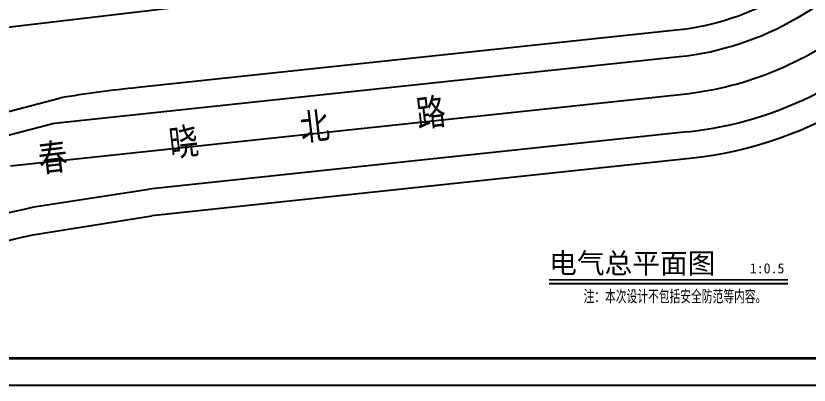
# Model space of a CAD drawing. Extents: x -809667 to 586099, y 3084146 to 3634412.
# Drawn here: x 381214.8 to 381362.3, y 3086010.3 to 3086078.9 of the extents above; entities that cross this region are included whole.
import ezdxf

# ---------------------------------------------------------------- set-up
doc = ezdxf.new("R2010")
doc.units = 0
doc.header["$LTSCALE"] = 0.5
for name, color, linetype in [('DIM_SYMB', 3, 'CONTINUOUS'), ('PUB_TITLE', 4, 'CONTINUOUS'), ('TEL_TEXT', 7, 'CONTINUOUS'), ('文字', 7, 'CONTINUOUS')]:
    doc.layers.add(name, color=color, linetype=linetype)
doc.styles.add('_TEL_DIM', font='SIMPLEX', dxfattribs={"width": 0.8, "height": 3.5, "bigfont": 'HZTXT'})
doc.styles.add('DIMST', font='', dxfattribs={"width": 0.8})
doc.styles.add('宋体', font='')
doc.styles.get('DIMST').set_extended_font_data('SimSun')
doc.styles.get('宋体').set_extended_font_data('SimSun')

# ---------------------------------------------------------------- blocks, each defined once
blk = doc.blocks.new('23424')
at = {"layer": '文字', "color": 8, "linetype": 'Continuous'}
for p, q in [((381954.6, 3087604.01, -859.06), (382090.15, 3087620.08, -859.06)), ((382085.29, 3087585.05), (381985.19, 3087574.38))]:
    blk.add_line(p, q, dxfattribs=at)
at = {"layer": '文字', "color": 8, "linetype": 'Continuous', "flags": 128}
for points in [[(382121.39, 3087628.38), (382118.61, 3087624.51, -0.213756), (382083.28, 3087603.94), (381983.18, 3087593.28)], [(382124.52, 3087624.16), (382122.67, 3087621.6, -0.213756), (382083.81, 3087598.97), (381967.67, 3087586.6)], [(382117.69, 3087591.21, -0.115561), (382085.82, 3087580.08), (381985.72, 3087569.41)], [(381909.86, 3087550.72, -0.075757), (381963.83, 3087571.09, -0.075757)], [(381912.31, 3087546.36, -0.074071), (381963.65, 3087565.93, -0.074071)]]:
    blk.add_lwpolyline(points, format="xyb", dxfattribs=at)
at = {"layer": '文字', "color": 8, "linetype": 'Continuous'}
blk.add_lwpolyline([(382117.69, 3087606.04, -0.14829), (382084.55, 3087592.01), (381959.45, 3087578.68)], format="xyb", dxfattribs=at)
at = {"layer": '文字', "color": 8, "linetype": 'Continuous', "flags": 128}
for points in [[(381947.68, 3087585.84), (381968.56, 3087591.33)], [(381967.57, 3087586.59), (381956.14, 3087583.63)], [(381963.83, 3087571.09), (381985.19, 3087574.38)], [(381963.65, 3087565.93), (381985.72, 3087569.41)]]:
    blk.add_lwpolyline(points, dxfattribs=at)
at = {"layer": '文字', "color": 8, "linetype": 'Continuous'}
for centre, radius, start, end in [((382077.99, 3087653.66), 69, 276.0802, 318.811), ((382003.67, 3087383.83), 210.45, 95.5868, 99.6048)]:
    blk.add_arc(centre, radius, start, end, dxfattribs=at)
at = {"layer": '文字', "color": 8, "linetype": 'Continuous', "insert": (381964.34, 3087582.49), "char_height": 5, "width": 162.8063, "attachment_point": 1, "rotation": 6.7758, "style": 'DIMST'}
blk.add_mtext('{\\fSimHei|b0|i0|c134|p49;春       晓       北      路}', dxfattribs=at)

msp = doc.modelspace()

# ---------------------------------------------------------------- linework, layer by layer
at = {"layer": 'DIM_SYMB', "linetype": 'Continuous', "const_width": 0.35}
msp.add_lwpolyline([(381313.982, 3086029.829), (381358.374, 3086029.829)], dxfattribs=at)
at = {"layer": 'DIM_SYMB', "linetype": 'Continuous'}
msp.add_lwpolyline([(381313.982, 3086029.129), (381358.374, 3086029.129)], dxfattribs=at)
at = {"layer": 'PUB_TITLE', "linetype": 'Continuous'}
msp.add_lwpolyline([(381084.377, 3086010.257), (381504.877, 3086010.257), (381504.877, 3086307.257), (381084.377, 3086307.257)], close=True, dxfattribs=at)
at = {"layer": 'PUB_TITLE', "linetype": 'Continuous', "const_width": 0.5}
msp.add_lwpolyline([(381096.877, 3086015.257), (381499.877, 3086015.257), (381499.877, 3086302.257), (381096.877, 3086302.257)], close=True, dxfattribs=at)

# ---------------------------------------------------------------- block references
at = {"layer": '文字', "color": 8, "linetype": 'Continuous'}
msp.add_blockref('23424', (-745.658, -1527.708), dxfattribs=at)

# ---------------------------------------------------------------- texts
at = {"layer": 'DIM_SYMB', "color": 7, "linetype": 'Continuous', "style": '宋体'}
for s, height, p in [('电气总平面图', 3.7764, (381313.982, 3086031.035)), ('1:0.5', 1.8882, (381351.301, 3086031.035))]:
    msp.add_text(s, height=height, dxfattribs=at).set_placement(p)
at = {"layer": 'TEL_TEXT', "style": '_TEL_DIM', "width": 0.8}
msp.add_text('注：本次设计不包括安全防范等内容。', height=2.5, dxfattribs=at).set_placement((381320.373, 3086025.44))

doc.saveas('drawing.dxf')
